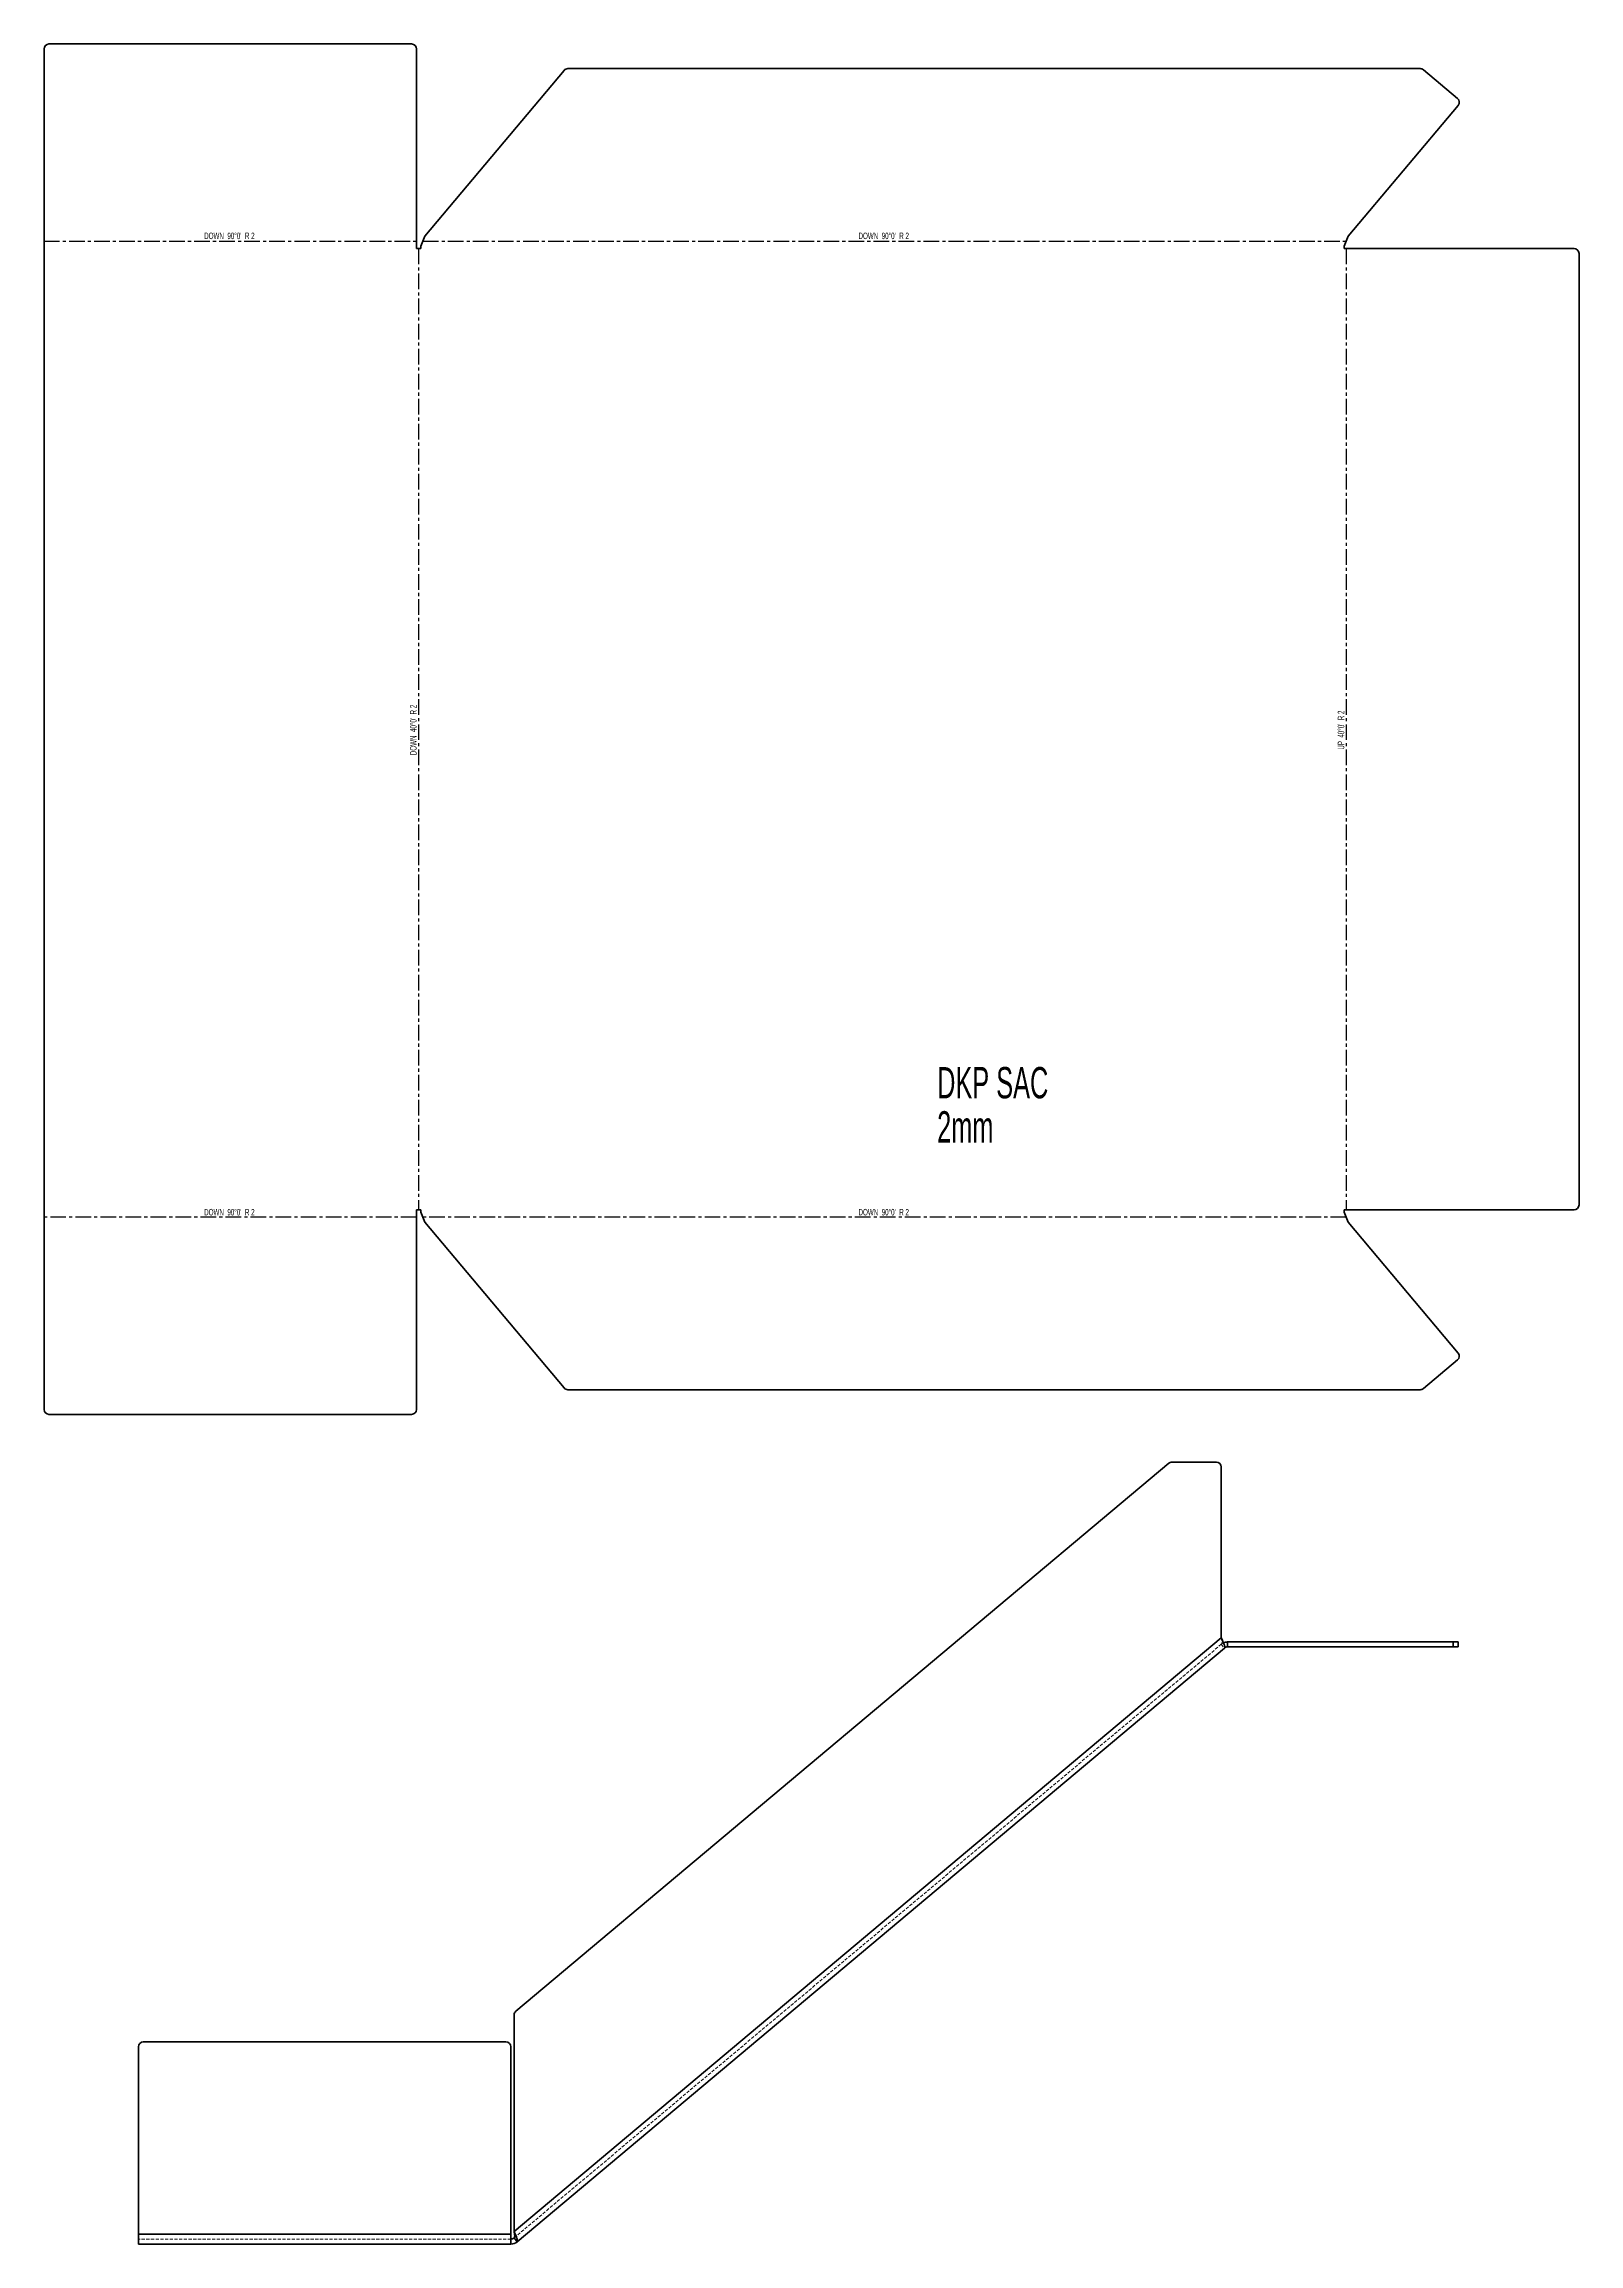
# Model space of a CAD drawing. Header units: millimetres. Extents: x -714 to 350, y -873 to 639.
# Drawn here: x -714 to -91, y -253 to 639 of the extents above; entities that cross this region are included whole.
import ezdxf

# ---------------------------------------------------------------- set-up
doc = ezdxf.new("R2010")
doc.units = ezdxf.units.MM
doc.linetypes.add('CENTER', pattern=[10.16, 6.35, -1.27, 1.27, -1.27])
doc.linetypes.add('HIDDEN', pattern=[1.905, 1.27, -0.635])
doc.styles.add('SLDTEXTSTYLE0', font='TXT', dxfattribs={"width": 0.572187})
doc.styles.add('SLDTEXTSTYLE1', font='TXT', dxfattribs={"width": 0.5675})
doc.styles.add('SLDTEXTSTYLE2', font='TXT', dxfattribs={"width": 0.605})

msp = doc.modelspace()

# ---------------------------------------------------------------- linework, layer by layer
at = {"color": 7, "linetype": 'Continuous', "lineweight": 35}
for p, q in [((-713.87, 85.43), (-713.87, 637.44)), ((-711.87, 639.44), (-564.71, 639.44)), ((-562.71, 637.44), (-562.71, 556.44)), ((-559.26, 561.44), (-502.8, 628.72)), ((-501.27, 629.44), (-155.36, 629.44)), ((-154.07, 628.97), (-140.24, 617.36)), ((-139.99, 614.54), (-184.55, 561.44)), ((-560.94, 556.44), (-562.71, 556.44)), ((-559.26, 561.44), (-560.94, 557.44)), ((-560.94, 557.44), (-560.94, 556.44)), ((-186.23, 557.44), (-184.55, 561.44)), ((-186.23, 557.44), (-186.23, 556.44)), ((-92.91, 556.44), (-186.23, 556.44)), ((-90.91, 168.44), (-90.91, 554.44)), ((-562.71, 166.44), (-560.94, 166.44)), ((-562.71, 85.43), (-562.71, 166.44)), ((-560.94, 165.44), (-560.94, 166.44)), ((-560.94, 165.44), (-559.26, 161.43)), ((-559.26, 161.43), (-502.8, 94.15)), ((-186.23, 166.44), (-92.91, 166.44)), ((-186.23, 165.44), (-186.23, 166.44)), ((-184.55, 161.43), (-186.23, 165.44)), ((-139.99, 108.33), (-184.55, 161.43)), ((-154.07, 93.9), (-140.24, 105.51)), ((-501.27, 93.43), (-155.36, 93.43)), ((-711.87, 83.43), (-564.71, 83.43)), ((-522.4, -158.73), (-257.42, 63.61)), ((-256.14, 64.08), (-238.08, 64.08)), ((-236.08, 62.08), (-236.08, -7.25)), ((-236.08, -7.25), (-523.12, -248.1)), ((-233.51, -10.92), (-233.51, -8.92)), ((-141.96, -8.92), (-233.51, -8.92)), ((-141.96, -10.92), (-141.96, -8.92)), ((-141.96, -8.92), (-139.96, -8.92)), ((-139.96, -8.92), (-139.96, -10.92)), ((-234.79, -11.39), (-521.83, -252.24)), ((-141.96, -10.92), (-233.51, -10.92)), ((-139.96, -10.92), (-141.96, -10.92)), ((-523.12, -248.1), (-523.12, -160.27)), ((-675.56, -249.18), (-675.56, -173.18)), ((-673.56, -171.18), (-526.4, -171.18)), ((-524.4, -173.18), (-524.4, -249.18)), ((-524.4, -249.18), (-675.56, -249.18)), ((-675.56, -253.18), (-675.56, -249.18)), ((-524.4, -249.18), (-524.4, -253.18)), ((-524.4, -253.18), (-675.56, -253.18)), ((-523.12, -250.71), (-521.83, -252.24))]:
    msp.add_line(p, q, dxfattribs=at)
at = {"color": 7, "linetype": 'CENTER'}
for p, q in [((-713.87, 559.44), (-562.71, 559.44)), ((-561.82, 556.44), (-561.82, 166.44)), ((-560.1, 559.44), (-185.39, 559.44)), ((-185.34, 556.44), (-185.34, 166.44)), ((-562.71, 163.44), (-713.87, 163.44)), ((-185.39, 163.44), (-560.1, 163.44))]:
    msp.add_line(p, q, dxfattribs=at)
at = {"color": 7, "linetype": 'HIDDEN', "lineweight": 18}
for p, q in [((-236.08, -9.86), (-523.12, -250.71)), ((-236.08, -9.86), (-234.79, -11.39)), ((-524.4, -251.18), (-675.56, -251.18))]:
    msp.add_line(p, q, dxfattribs=at)
at = {"color": 7, "linetype": 'Continuous', "lineweight": 35}
for centre, radius, start, end in [((-711.87, 637.44), 2, 90, 180), ((-564.71, 637.44), 2, 0, 90), ((-501.27, 627.44), 2, 90, 140), ((-155.36, 627.44), 2, 50, 90), ((-141.52, 615.83), 2, 320, 50), ((-92.91, 554.44), 2, 0, 90), ((-92.91, 168.44), 2, 270, 0), ((-141.52, 107.04), 2, 310, 40), ((-501.27, 95.43), 2, 220, 270), ((-155.36, 95.43), 2, 270, 310), ((-711.87, 85.43), 2, 180, 270), ((-564.71, 85.43), 2, 270, 0), ((-256.14, 62.08), 2, 90, 130), ((-238.08, 62.08), 2, 0, 90), ((-233.51, -12.92), 4, 90, 114.54792), ((-233.51, -12.92), 2, 90, 130), ((-521.12, -160.27), 2, 130, 180), ((-673.56, -173.18), 2, 90, 180), ((-526.4, -173.18), 2, 360, 90), ((-524.4, -249.18), 2, 270, 310), ((-524.4, -249.18), 4, 270, 310)]:
    msp.add_arc(centre, radius, start, end, dxfattribs=at)
at = {"color": 7, "linetype": 'HIDDEN', "lineweight": 18}
msp.add_arc((-233.51, -12.92), 4, 114.54792, 130, dxfattribs=at)
at = {"color": 7, "linetype": 'Continuous', "lineweight": 35}
for points, knots in [([(-236.08, -7.25), (-235.96, -7.49), (-235.85, -7.74), (-235.63, -8.22), (-235.52, -8.46), (-235.31, -8.92), (-235.22, -9.14), (-235.05, -9.56), (-234.97, -9.76), (-234.84, -10.14), (-234.78, -10.31), (-234.7, -10.62), (-234.68, -10.76), (-234.65, -11.01), (-234.66, -11.11), (-234.7, -11.28), (-234.74, -11.34), (-234.79, -11.39)], [0, 0, 0, 0, 0.125, 0.125, 0.25, 0.25, 0.375, 0.375, 0.5, 0.5, 0.625, 0.625, 0.75, 0.75, 0.875, 0.875, 1, 1, 1, 1]), ([(-521.83, -252.24), (-521.78, -252.2), (-521.74, -252.13), (-521.7, -251.97), (-521.7, -251.86), (-521.72, -251.62), (-521.74, -251.48), (-521.82, -251.17), (-521.88, -250.99), (-522.01, -250.62), (-522.08, -250.42), (-522.26, -250), (-522.35, -249.78), (-522.55, -249.32), (-522.66, -249.08), (-522.89, -248.6), (-523, -248.35), (-523.12, -248.1)], [0, 0, 0, 0, 0.125, 0.125, 0.25, 0.25, 0.375, 0.375, 0.5, 0.5, 0.625, 0.625, 0.75, 0.75, 0.875, 0.875, 1, 1, 1, 1]), ([(-523.12, -250.71), (-523.01, -250.62), (-522.94, -250.49), (-522.87, -250.24), (-522.86, -250.15), (-522.85, -249.95), (-522.85, -249.84), (-522.86, -249.61), (-522.87, -249.49), (-522.9, -249.23), (-522.92, -249.1), (-522.97, -248.82), (-523, -248.68), (-523.06, -248.39), (-523.09, -248.25), (-523.12, -248.1)], [0, 0, 0, 0, 0.25, 0.25, 0.375, 0.375, 0.5, 0.5, 0.625, 0.625, 0.75, 0.75, 0.875, 0.875, 1, 1, 1, 1])]:
    msp.add_open_spline(points, degree=3, knots=knots, dxfattribs=at)
at = {"color": 7, "linetype": 'HIDDEN', "lineweight": 18}
msp.add_open_spline([(-236.08, -7.25), (-236.01, -7.54), (-235.96, -7.82), (-235.88, -8.24), (-235.86, -8.37), (-235.83, -8.63), (-235.82, -8.75), (-235.8, -8.98), (-235.8, -9.09), (-235.82, -9.29), (-235.83, -9.38), (-235.87, -9.55), (-235.9, -9.63), (-235.98, -9.76), (-236.02, -9.81), (-236.08, -9.86)], degree=3, knots=[0, 0, 0, 0, 0.25, 0.25, 0.375, 0.375, 0.5, 0.5, 0.625, 0.625, 0.75, 0.75, 0.875, 0.875, 1, 1, 1, 1], dxfattribs=at)

# ---------------------------------------------------------------- texts
at = {"color": 7, "linetype": 'Continuous', "lineweight": 0}
for s, insert, char_height, attachment_point, style in [("DOWN  90°0'  R 2", (-638.63, 562.92), 2.6458, 2, 'SLDTEXTSTYLE0'), ("DOWN  90°0'  R 2", (-373.08, 562.92), 2.6458, 2, 'SLDTEXTSTYLE0'), ('DKP SAC', (-351.4, 224.36), 12.7, 1, 'SLDTEXTSTYLE2'), ('2mm', (-351.4, 206.43), 12.7, 1, 'SLDTEXTSTYLE2'), ("DOWN  90°0'  R 2", (-638.63, 166.79), 2.6458, 2, 'SLDTEXTSTYLE0'), ("DOWN  90°0'  R 2", (-373.08, 166.79), 2.6458, 2, 'SLDTEXTSTYLE0')]:
    msp.add_mtext(s, dxfattribs=dict(at, insert=insert, char_height=char_height, attachment_point=attachment_point, style=style))
at = {"color": 7, "linetype": 'Continuous', "lineweight": 0, "char_height": 2.6458, "attachment_point": 2, "rotation": 90}
for s, insert, style in [("DOWN  40°0'  R 2", (-565.31, 361.1), 'SLDTEXTSTYLE0'), ("UP  40°0'  R 2", (-188.82, 361.06), 'SLDTEXTSTYLE1')]:
    msp.add_mtext(s, dxfattribs=dict(at, insert=insert, style=style))

doc.saveas('drawing.dxf')
